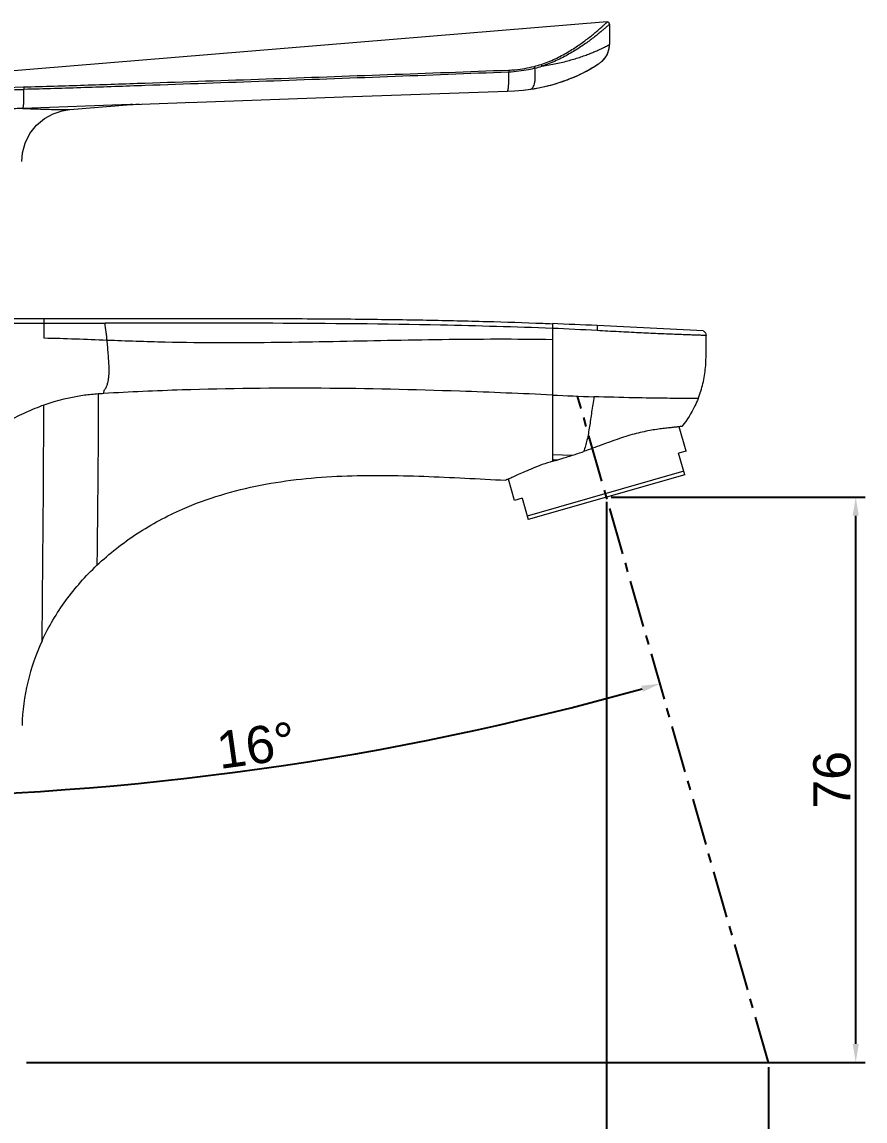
# Model space of a CAD drawing. Header units: millimetres. Extents: x 1991 to 2585, y -545 to -125.
# Drawn here: x 2152.7 to 2266, y -415.9 to -268.2 of the extents above; entities that cross this region are included whole.
import ezdxf

# ---------------------------------------------------------------- set-up
doc = ezdxf.new("R2010")
doc.units = ezdxf.units.MM
doc.header["$LTSCALE"] = 0.1
doc.linetypes.add('CENTERX2', pattern=[101.6, 63.5, -12.7, 12.7, -12.7])
doc.layers.get('0').update_dxf_attribs({"lineweight": 13})
doc.layers.add('CENTER', color=1, linetype='CENTERX2')
doc.layers.add('DIM', color=3, linetype='Continuous', lineweight=9)
doc.styles.get("Standard").update_dxf_attribs({"font": 'arial.ttf'})
doc.dimstyles.new('ISO-25', dxfattribs={"dimtxt": 2.5, "dimasz": 2.5, "dimexe": 1.25, "dimexo": 0.625, "dimtad": 1, "dimtxsty": 'Standard', "dimcen": 2.5, "dimadec": 0, "dimazin": 0, "dimtfac": 1, "dimtmove": 0, "dimatfit": 3, "dimfxl": 0, "dimarcsym": 0})

# ---------------------------------------------------------------- blocks, each defined once
blk = doc.blocks.new('*D6')
at = {"layer": 'Defpoints', "color": 0}
for p in [(2231.28, -332.04), (2264.79, -332.04), (2152.68, -408.01)]:
    blk.add_point(p, dxfattribs=at)
at = {"layer": 'DIM', "color": 3, "linetype": 'ByBlock', "lineweight": -2}
for p, q in [((2231.9, -332.04), (2266.04, -332.04)), ((2264.79, -405.51), (2264.79, -334.54)), ((2153.3, -408.01), (2266.04, -408.01))]:
    blk.add_line(p, q, dxfattribs=at)
at = {"layer": 'DIM', "color": 3}
for points in [[(2264.37, -334.54), (2265.21, -334.54), (2264.79, -332.04)], [(2264.37, -405.51), (2265.21, -405.51), (2264.79, -408.01)]]:
    blk.add_solid(points, dxfattribs=at)
at = {"layer": 'DIM', "color": 3, "insert": (2261.61, -370.03), "char_height": 5, "attachment_point": 5, "rotation": 90}
blk.add_mtext('76', dxfattribs=at)
blk = doc.blocks.new('*D7')
at = {"layer": 'Defpoints', "color": 0}
for p in [(2231.28, -332.04), (2129.68, -408.01), (2231.28, -431.25)]:
    blk.add_point(p, dxfattribs=at)
at = {"layer": 'DIM', "color": 3, "linetype": 'ByBlock', "lineweight": -2}
for p, q in [((2231.28, -332.67), (2231.28, -432.5)), ((2129.68, -408.64), (2129.68, -432.5)), ((2132.18, -431.25), (2228.78, -431.25))]:
    blk.add_line(p, q, dxfattribs=at)
at = {"layer": 'DIM', "color": 3}
for points in [[(2132.18, -430.83), (2132.18, -431.67), (2129.68, -431.25)], [(2228.78, -430.83), (2228.78, -431.67), (2231.28, -431.25)]]:
    blk.add_solid(points, dxfattribs=at)
at = {"layer": 'DIM', "color": 3, "insert": (2180.48, -427.62), "char_height": 5, "attachment_point": 5}
blk.add_mtext('101,6', dxfattribs=at)
blk = doc.blocks.new('*D8')
at = {"layer": 'Defpoints', "color": 0}
for p in [(2129.68, -408.01), (2253.06, -408.01), (2253.06, -449.4)]:
    blk.add_point(p, dxfattribs=at)
at = {"layer": 'DIM', "color": 3, "linetype": 'ByBlock', "lineweight": -2}
for p, q in [((2129.68, -408.64), (2129.68, -450.65)), ((2253.06, -408.64), (2253.06, -450.65)), ((2132.18, -449.4), (2250.56, -449.4))]:
    blk.add_line(p, q, dxfattribs=at)
at = {"layer": 'DIM', "color": 3}
for points in [[(2132.18, -448.98), (2132.18, -449.82), (2129.68, -449.4)], [(2250.56, -448.98), (2250.56, -449.82), (2253.06, -449.4)]]:
    blk.add_solid(points, dxfattribs=at)
at = {"layer": 'DIM', "color": 3, "insert": (2191.37, -445.77), "char_height": 5, "attachment_point": 5}
blk.add_mtext('123,4', dxfattribs=at)
blk = doc.blocks.new('*D10')
at = {"layer": 'Defpoints', "color": 0}
for p in [(2129.68, -269.41), (2227.38, -318.46), (2166.36, -370.69), (2253.06, -408.01), (2129.68, -415.14)]:
    blk.add_point(p, dxfattribs=at)
at = {"layer": 'DIM', "color": 3, "linetype": 'ByBlock', "lineweight": -2}
blk.add_arc((2129.68, 22.29), 394.69, 270.3629, 285.6371, dxfattribs=at)
at = {"layer": 'DIM', "color": 3}
for points in [[(2235.95, -357.39), (2236.18, -358.2), (2238.47, -357.11)], [(2132.18, -372.81), (2132.18, -371.98), (2129.68, -372.4)]]:
    blk.add_solid(points, dxfattribs=at)
at = {"layer": 'DIM', "color": 3, "insert": (2184.16, -365.41), "char_height": 5, "attachment_point": 5, "rotation": 8}
blk.add_mtext('16°', dxfattribs=at)

msp = doc.modelspace()

# ---------------------------------------------------------------- linework, layer by layer
at = {"color": 7, "linetype": 'Continuous'}
for p, q in [((2231.352, -268.181), (2129.731, -276.547)), ((2231.352, -268.181), (2231.352, -268.182)), ((2231.578, -268.259), (2231.524, -268.22)), ((2231.626, -268.315), (2231.578, -268.259)), ((2231.677, -268.481), (2231.677, -271.212)), ((2231.665, -271.477), (2231.677, -271.212)), ((2218.12, -274.644), (2218.14, -274.918)), ((2150.591, -276.969), (2152.912, -276.905)), ((2217.954, -277.485), (2217.954, -277.485)), ((2217.955, -277.483), (2217.956, -277.483)), ((2221.053, -277.214), (2221.053, -277.214)), ((2167.535, -279.257), (2175.865, -278.962)), ((2167.291, -279.266), (2152.793, -279.786)), ((2159.102, -279.949), (2167.384, -279.267)), ((2167.535, -279.257), (2167.291, -279.266)), ((2167.366, -279.269), (2167.482, -279.261)), ((2167.453, -279.262), (2167.626, -279.254)), ((2167.626, -279.254), (2168.014, -279.24)), ((2168.014, -279.24), (2168.477, -279.224)), ((2106.677, -308.015), (2174.377, -308.015)), ((2145.053, -308.671), (2155.637, -308.671)), ((2155.637, -308.67), (2163.856, -308.667)), ((2155.637, -308.671), (2155.637, -310.637)), ((2224.009, -309.363), (2224.009, -318.315)), ((2241.988, -325.852), (2241.048, -322.574)), ((2224.029, -326.303), (2226.69, -326.408)), ((2224.029, -326.303), (2224.033, -327.015)), ((2241.988, -325.852), (2240.978, -326.141)), ((2241.805, -329.025), (2240.978, -326.141)), ((2224.033, -327.015), (2224.033, -327.036)), ((2224.034, -327.212), (2224.21, -327.161)), ((2224.305, -327.047), (2224.191, -327.042)), ((2224.21, -327.161), (2224.389, -327.11)), ((2224.417, -327.051), (2224.305, -327.047)), ((2224.333, -327.027), (2224.631, -327.039)), ((2224.493, -327.054), (2224.417, -327.051)), ((2224.43, -327.097), (2224.582, -327.053)), ((2224.568, -327.057), (2224.493, -327.054)), ((2224.582, -327.053), (2224.6, -327.048)), ((2224.6, -327.048), (2224.631, -327.039)), ((2241.667, -328.544), (2220.616, -334.581)), ((2241.805, -329.025), (2220.754, -335.061)), ((2218.917, -332.467), (2218.095, -329.599)), ((2219.927, -332.177), (2218.917, -332.467)), ((2219.927, -332.177), (2220.754, -335.061)), ((2155.443, -345.879), (2155.446, -345.566)), ((2155.388, -351.341), (2155.443, -345.879))]:
    msp.add_line(p, q, dxfattribs=at)
for points in [[(2231.677, -268.48), (2231.649, -268.355), (2231.571, -268.252), (2231.458, -268.192), (2231.352, -268.181)], [(2221.089, -277.204), (2221.532, -277.135), (2222.149, -277.026), (2222.744, -276.905), (2223.317, -276.774), (2223.869, -276.632), (2224.4, -276.482), (2224.908, -276.325), (2225.389, -276.164), (2225.844, -276.001), (2226.272, -275.837), (2226.675, -275.673), (2227.054, -275.511), (2227.407, -275.351), (2227.736, -275.197), (2228.042, -275.047), (2228.324, -274.903), (2228.583, -274.767), (2228.82, -274.638), (2229.037, -274.517), (2229.234, -274.405), (2229.412, -274.3), (2229.572, -274.205), (2229.713, -274.119), (2229.837, -274.042), (2229.947, -273.973), (2230.044, -273.911), (2230.129, -273.856), (2230.203, -273.806), (2230.271, -273.761), (2230.336, -273.716), (2230.404, -273.668), (2230.488, -273.605), (2230.611, -273.506), (2230.783, -273.349), (2230.979, -273.136), (2231.173, -272.876), (2231.347, -272.58), (2231.492, -272.247), (2231.601, -271.879), (2231.665, -271.477)], [(2230.623, -273.496), (2230.798, -273.334), (2230.993, -273.119), (2231.187, -272.855), (2231.363, -272.547), (2231.507, -272.205), (2231.611, -271.836), (2231.666, -271.46)], [(2221.053, -277.214), (2221.512, -277.144), (2222.15, -277.032), (2222.769, -276.906), (2223.37, -276.767), (2223.952, -276.616), (2224.514, -276.455), (2225.052, -276.285), (2225.563, -276.11), (2226.045, -275.932), (2226.499, -275.752), (2226.925, -275.573), (2227.324, -275.396), (2227.695, -275.222), (2228.04, -275.053), (2228.356, -274.892), (2228.644, -274.739), (2228.904, -274.597)], [(2228.904, -274.597), (2229.137, -274.465), (2229.344, -274.344), (2229.527, -274.236), (2229.688, -274.138), (2229.829, -274.05), (2229.954, -273.971), (2230.063, -273.901), (2230.159, -273.838), (2230.242, -273.782), (2230.319, -273.729), (2230.397, -273.674), (2230.491, -273.603), (2230.623, -273.496)], [(2175.047, -278.99), (2195.873, -278.26), (2217.955, -277.483)], [(2217.954, -277.485), (2218.89, -277.439), (2220.056, -277.339), (2221.053, -277.214)], [(2217.956, -277.483), (2218.905, -277.435), (2220.082, -277.332), (2221.089, -277.204)], [(2152.677, -286.925), (2152.771, -285.783), (2153.131, -284.445), (2153.763, -283.182), (2154.636, -282.068), (2155.7, -281.166), (2156.879, -280.508), (2158.099, -280.105), (2159.102, -279.949)]]:
    msp.add_lwpolyline(points, dxfattribs=at)
for centre, radius, start, end in [((2231.375, -268.484), 0.303, 60.49112, 71.7673), ((2231.373, -268.484), 0.304, 24.14536, 33.64171), ((2228.679, -271.212), 2.997, 345.86729, 0.00439), ((2228.666, -271.209), 3.011, 344.39692, 345.87275), ((2217.955, -260.125), 14.479, 284.41966, 288.19752), ((2217.977, -260.522), 14.35, 284.84548, 288.74347), ((2147.476, -68.587), 208.727, 270.8643, 271.50065), ((2217.953, -277.46), 0.0253, 264.15123, 270.97643), ((2221.009, -276.91), 0.308, 273.65112, 278.15519), ((2185.465, -1299.366), 991.393, 87.424727, 87.772382), ((2211.587, -628.459), 319.338, 86.69056, 87.77061), ((2154.31, -1968.385), 1661.136, 86.894739, 87.388039), ((2169.519, -410.523), 92.588, 93.62207, 94.07293), ((2241.622, 50.301), 369.036, 267.26437, 268.12946), ((6241.28, -312.111), 4017.276, 180.088482, 180.202406), ((-2616.738, -297.709), 4772.424, 359.425435, 359.736308), ((2205.111, -259.174), 70.612, 287.7944, 289.07983), ((2227.847, -236.723), 90.372, 267.58105, 267.77108), ((2226.415, -271.47), 55.617, 267.54571, 267.70862), ((2264.582, -326.953), 40.549, 180.11757, 180.36679), ((2218.83, -307.888), 20.009, 286.12755, 286.25251)]:
    msp.add_arc(centre, radius, start, end, dxfattribs=at)
for points, knots in [([(2222.477, -273.88), (2223.124, -273.667), (2224.354, -273.174), (2226.039, -272.278), (2227.299, -271.469), (2228.204, -270.825), (2228.813, -270.367), (2229.367, -269.929), (2229.862, -269.522), (2230.292, -269.155), (2230.654, -268.837), (2230.911, -268.606), (2231.078, -268.451), (2231.173, -268.362), (2231.247, -268.291), (2231.304, -268.238), (2231.331, -268.204), (2231.352, -268.188), (2231.352, -268.182)], [0, 0, 0, 0, 0.1922987, 0.3728308, 0.5381325, 0.6144371, 0.6863275, 0.7532496, 0.8137217, 0.8671086, 0.912774, 0.9498192, 0.9646536, 0.976939, 0.9866734, 0.9938029, 0.9982624, 1, 1, 1, 1]), ([(2231.677, -268.481), (2231.677, -268.487), (2231.655, -268.502), (2231.627, -268.537), (2231.569, -268.588), (2231.493, -268.659), (2231.395, -268.747), (2231.224, -268.899), (2230.96, -269.127), (2230.589, -269.441), (2230.148, -269.803), (2229.641, -270.204), (2229.073, -270.636), (2228.449, -271.089), (2227.521, -271.725), (2226.23, -272.525), (2224.505, -273.412), (2223.249, -273.9), (2222.588, -274.111)], [0, 0, 0, 0, 0.0017164, 0.0061415, 0.0132241, 0.0228997, 0.0351151, 0.049869, 0.0867273, 0.1321862, 0.185361, 0.2456294, 0.3123733, 0.3841291, 0.4603568, 0.6257377, 0.8067548, 1, 1, 1, 1]), ([(2222.588, -274.111), (2223.236, -274.017), (2224.479, -273.798), (2226.231, -273.375), (2227.561, -272.968), (2228.512, -272.631), (2229.142, -272.39), (2229.708, -272.158), (2230.207, -271.94), (2230.638, -271.742), (2230.997, -271.57), (2231.249, -271.443), (2231.411, -271.359), (2231.504, -271.311), (2231.575, -271.271), (2231.631, -271.244), (2231.656, -271.223), (2231.677, -271.216), (2231.677, -271.212)], [0, 0, 0, 0, 0.2049326, 0.3946842, 0.563551, 0.6398361, 0.7104303, 0.7744922, 0.8313056, 0.8808567, 0.9226652, 0.9558924, 0.9690828, 0.9799702, 0.9885439, 0.9947652, 0.9985935, 1, 1, 1, 1]), ([(2152.912, -276.905), (2155.629, -276.831), (2161.063, -276.672), (2171.931, -276.293), (2185.516, -275.829), (2201.818, -275.25), (2212.686, -274.85), (2218.12, -274.644)], [0, 0, 0, 0, 0.1249721, 0.2499677, 0.4999757, 0.7499875, 1, 1, 1, 1]), ([(2218.12, -274.644), (2218.414, -274.633), (2219.572, -274.56), (2220.723, -274.364), (2221.561, -274.148)], [0, 0, 0, 0, 0.2543086, 1, 1, 1, 1]), ([(2221.653, -274.393), (2221.372, -274.468), (2220.218, -274.74), (2219.034, -274.882), (2218.14, -274.918)], [0, 0, 0, 0, 0.2454324, 1, 1, 1, 1]), ([(2221.089, -277.204), (2221.15, -277.195), (2221.284, -277.129), (2221.434, -276.929), (2221.555, -276.639), (2221.643, -276.266), (2221.696, -275.83), (2221.72, -275.198), (2221.69, -274.714), (2221.653, -274.393)], [0, 0, 0, 0, 0.0612235, 0.1399254, 0.2435492, 0.3719458, 0.5198059, 0.6791995, 1, 1, 1, 1]), ([(2221.561, -274.148), (2221.571, -274.164), (2221.613, -274.241), (2221.639, -274.326), (2221.653, -274.393)], [0, 0, 0, 0, 0.2150714, 1, 1, 1, 1]), ([(2222.588, -274.111), (2222.582, -274.089), (2222.555, -274.007), (2222.517, -273.928), (2222.477, -273.88)], [0, 0, 0, 0, 0.2678286, 1, 1, 1, 1]), ([(2218.14, -274.918), (2212.708, -275.136), (2201.842, -275.556), (2185.543, -276.155), (2171.96, -276.629), (2161.094, -277.013), (2155.66, -277.171), (2152.943, -277.243)], [0, 0, 0, 0, 0.2500071, 0.5000106, 0.7500106, 0.8750091, 1, 1, 1, 1]), ([(2217.956, -277.483), (2217.979, -277.482), (2218.022, -277.4), (2218.053, -277.259), (2218.091, -277.008), (2218.116, -276.682), (2218.136, -276.284), (2218.149, -275.689), (2218.146, -275.228), (2218.14, -274.918)], [0, 0, 0, 0, 0.0265551, 0.0859573, 0.1815796, 0.311671, 0.4678476, 0.6406288, 1, 1, 1, 1]), ([(2152.793, -279.786), (2152.814, -279.768), (2152.843, -279.687), (2152.877, -279.533), (2152.905, -279.294), (2152.929, -278.98), (2152.945, -278.599), (2152.955, -278.013), (2152.95, -277.555), (2152.943, -277.242)], [0, 0, 0, 0, 0.0326969, 0.0945035, 0.1884675, 0.3127871, 0.4636786, 0.6340886, 1, 1, 1, 1]), ([(2152.912, -276.905), (2152.918, -276.918), (2152.924, -276.96), (2152.938, -277.072), (2152.942, -277.171), (2152.943, -277.243)], [0, 0, 0, 0, 0.1299831, 0.3669847, 1, 1, 1, 1]), ([(2152.793, -279.786), (2153.703, -279.828), (2154.973, -279.881), (2156.541, -279.924), (2157.432, -279.941), (2158.13, -279.947), (2158.632, -279.951), (2158.935, -279.947), (2159.069, -279.951), (2159.102, -279.949)], [0, 0, 0, 0, 0.4326821, 0.6044359, 0.7453898, 0.8562576, 0.9362261, 0.9840208, 1, 1, 1, 1]), ([(2155.6, -308.015), (2155.618, -308.099), (2155.63, -308.319), (2155.637, -308.537), (2155.637, -308.67)], [0, 0, 0, 0, 0.3932047, 1, 1, 1, 1]), ([(2224.009, -309.362), (2218.999, -309.168), (2198.952, -308.6), (2178.895, -308.657), (2163.856, -308.667)], [0, 0, 0, 0, 0.2500298, 1, 1, 1, 1]), ([(2164.127, -310.924), (2164.111, -310.746), (2164.077, -310.377), (2163.977, -309.625), (2163.895, -309.052), (2163.856, -308.667)], [0, 0, 0, 0, 0.2363834, 0.4887516, 1, 1, 1, 1]), ([(2174.377, -308.015), (2179.305, -308.015), (2187.921, -308.028), (2198.362, -308.097), (2207.242, -308.225), (2215.223, -308.415), (2220.674, -308.596), (2223.573, -308.706), (2224, -308.723)], [0, 0, 0, 0, 0.1933031, 0.3866062, 0.5799093, 0.7732124, 0.9665155, 1, 1, 1, 1]), ([(2224, -308.723), (2224.013, -308.811), (2224.016, -309.026), (2224.014, -309.239), (2224.009, -309.363)], [0, 0, 0, 0, 0.4182643, 1, 1, 1, 1]), ([(2230.01, -308.975), (2230.027, -309.069), (2230.031, -309.297), (2230.028, -309.523), (2230.022, -309.653)], [0, 0, 0, 0, 0.422713, 1, 1, 1, 1]), ([(2244.677, -310.312), (2244.677, -310.314), (2244.667, -310.31), (2244.657, -310.313), (2244.633, -310.31), (2244.587, -310.31), (2244.505, -310.306), (2244.383, -310.302), (2244.227, -310.297), (2244.037, -310.291), (2243.813, -310.284), (2243.447, -310.272), (2242.911, -310.254), (2242.178, -310.228), (2241.33, -310.198), (2240.371, -310.161), (2239.314, -310.118), (2237.735, -310.051), (2235.594, -309.952), (2232.87, -309.813), (2230.987, -309.708), (2230.021, -309.653)], [0, 0, 0, 0, 0.0003074, 0.0012258, 0.0027495, 0.0048727, 0.0108945, 0.0192455, 0.0298902, 0.0428362, 0.0581017, 0.0757047, 0.1177148, 0.1678424, 0.225732, 0.2912808, 0.3639802, 0.4421507, 0.6143793, 0.8022535, 1, 1, 1, 1]), ([(2244.294, -309.688), (2244.41, -309.748), (2244.607, -309.93), (2244.677, -310.188), (2244.677, -310.312)], [0, 0, 0, 0, 0.5124693, 1, 1, 1, 1]), ([(2163.67, -318.12), (2163.667, -318.043), (2163.674, -317.888), (2163.777, -317.595), (2163.971, -317.354), (2164.115, -317.082), (2164.181, -316.862), (2164.231, -316.638), (2164.297, -316.339), (2164.356, -315.96), (2164.404, -315.35), (2164.406, -314.584), (2164.359, -313.668), (2164.268, -312.447), (2164.184, -311.533), (2164.126, -310.924)], [0, 0, 0, 0, 0.0314315, 0.0625559, 0.1253108, 0.1563852, 0.1875787, 0.2189831, 0.2502292, 0.3126504, 0.3751662, 0.5001151, 0.6250851, 0.7500579, 1, 1, 1, 1]), ([(2164.127, -310.924), (2166.733, -311.022), (2171.892, -311.199), (2179.556, -311.279), (2187.079, -311.233), (2196.938, -311.068), (2209.234, -310.787), (2219.068, -310.751), (2224.009, -310.841)], [0, 0, 0, 0, 0.1306195, 0.2585742, 0.3839018, 0.5074627, 0.7524744, 1, 1, 1, 1]), ([(2243.595, -318.782), (2243.857, -318.127), (2244.291, -316.761), (2244.646, -314.629), (2244.681, -312.465), (2244.677, -311.026), (2244.677, -310.312)], [0, 0, 0, 0, 0.246311, 0.497803, 0.751101, 1, 1, 1, 1]), ([(2224.009, -318.316), (2219.864, -318.122), (2203.277, -317.428), (2186.658, -317.224), (2174.211, -317.633)], [0, 0, 0, 0, 0.2499091, 1, 1, 1, 1]), ([(2162.943, -318.169), (2162.321, -318.209), (2159.84, -318.453), (2157.399, -319.057), (2155.635, -319.673)], [0, 0, 0, 0, 0.2502446, 1, 1, 1, 1]), ([(2162.943, -318.166), (2162.941, -319.568), (2162.935, -322.322), (2162.913, -326.334), (2162.885, -329.529), (2162.862, -331.927), (2162.845, -333.59), (2162.828, -335.15), (2162.812, -336.59), (2162.798, -337.886), (2162.787, -338.862), (2162.779, -339.546), (2162.774, -339.975), (2162.77, -340.343), (2162.766, -340.645), (2162.763, -340.878), (2162.763, -341.029), (2162.764, -341.114), (2162.765, -341.155), (2162.763, -341.178), (2162.763, -341.191), (2162.76, -341.193)], [0, 0, 0, 0, 0.1825855, 0.3588309, 0.5225781, 0.5989118, 0.6712643, 0.7392311, 0.8021183, 0.8588532, 0.9080344, 0.9292695, 0.9479886, 0.9640028, 0.9771455, 0.9872933, 0.9943707, 0.9967773, 0.9984838, 0.9995367, 1, 1, 1, 1]), ([(2174.211, -317.635), (2172.453, -317.693), (2168.939, -317.841), (2165.425, -318.005), (2163.67, -318.118)], [0, 0, 0, 0, 0.4999833, 1, 1, 1, 1]), ([(2229.576, -318.539), (2229.559, -318.886), (2229.412, -319.565), (2229.279, -320.583), (2229.139, -321.58), (2228.956, -322.841), (2228.696, -324.294), (2228.39, -325.406), (2228.193, -325.907)], [0, 0, 0, 0, 0.1389978, 0.2757763, 0.4103914, 0.54141, 0.7848671, 1, 1, 1, 1]), ([(2243.595, -318.782), (2243.227, -318.787), (2241.84, -318.775), (2238.953, -318.759), (2234.648, -318.684), (2231.362, -318.598), (2229.576, -318.539)], [0, 0, 0, 0, 0.0788008, 0.2966916, 0.61772, 1, 1, 1, 1]), ([(2243.595, -318.782), (2243.461, -319.118), (2242.88, -320.435), (2242.108, -321.666), (2241.448, -322.518)], [0, 0, 0, 0, 0.2508712, 1, 1, 1, 1]), ([(2155.636, -319.673), (2154.816, -319.967), (2153.206, -320.639), (2150.852, -321.78), (2148.605, -323.125), (2145.753, -325.135), (2142.46, -328.014), (2139.019, -331.975), (2136.093, -336.332), (2134.19, -340.279), (2133.046, -343.582), (2132.39, -346.121), (2131.948, -348.709), (2131.845, -350.456), (2131.813, -351.329)], [0, 0, 0, 0, 0.0624238, 0.1248552, 0.1873046, 0.2497675, 0.3746623, 0.4996215, 0.6246286, 0.7496642, 0.8122393, 0.8748214, 0.937411, 1, 1, 1, 1]), ([(2241.448, -322.518), (2241.448, -322.517), (2241.439, -322.522), (2241.429, -322.52), (2241.407, -322.526), (2241.362, -322.532), (2241.284, -322.545), (2241.166, -322.561), (2241.014, -322.58), (2240.829, -322.602), (2240.61, -322.627), (2240.257, -322.666), (2239.739, -322.722), (2239.032, -322.802), (2238.22, -322.907), (2237.313, -323.048), (2236.323, -323.237), (2234.872, -323.575), (2232.959, -324.161), (2230.615, -325.032), (2229.01, -325.624), (2228.193, -325.907)], [0, 0, 0, 0, 0.0003119, 0.0012472, 0.0028055, 0.0049861, 0.0112136, 0.0199256, 0.0310983, 0.0446968, 0.0606855, 0.0790146, 0.1224359, 0.1744024, 0.2342575, 0.3013044, 0.3748331, 0.4540925, 0.6264947, 0.8111608, 1, 1, 1, 1]), ([(2224.631, -327.039), (2224.799, -326.99), (2225.488, -326.786), (2226.173, -326.574), (2226.69, -326.408)], [0, 0, 0, 0, 0.2439451, 1, 1, 1, 1]), ([(2224.034, -327.212), (2223.566, -327.348), (2222.681, -327.639), (2221.448, -328.119), (2220.376, -328.579), (2219.586, -328.932), (2219.042, -329.177), (2218.703, -329.329), (2218.413, -329.459), (2218.174, -329.565), (2218.007, -329.639), (2217.899, -329.685), (2217.838, -329.712), (2217.791, -329.731), (2217.755, -329.75), (2217.739, -329.751), (2217.726, -329.763), (2217.725, -329.76)], [0, 0, 0, 0, 0.2147468, 0.4101933, 0.5826207, 0.7287971, 0.7910637, 0.8456829, 0.8923655, 0.930868, 0.9610146, 0.9729015, 0.9826412, 0.9902268, 0.9956525, 0.9989122, 1, 1, 1, 1]), ([(2174.257, -333.649), (2177.614, -332.178), (2184.718, -330.078), (2195.706, -329.003), (2206.727, -329.155), (2214.058, -329.579), (2217.725, -329.76)], [0, 0, 0, 0, 0.2497343, 0.4996955, 0.7498192, 1, 1, 1, 1]), ([(2162.76, -341.193), (2164.431, -339.613), (2168.075, -336.757), (2172.15, -334.573), (2174.257, -333.649)], [0, 0, 0, 0, 0.499956, 1, 1, 1, 1]), ([(2155.388, -351.341), (2156.267, -349.434), (2158.429, -345.796), (2161.235, -342.638), (2162.76, -341.194)], [0, 0, 0, 0, 0.4999465, 1, 1, 1, 1]), ([(2155.388, -351.341), (2154.568, -353.12), (2153.272, -356.847), (2152.754, -360.76), (2152.692, -362.718)], [0, 0, 0, 0, 0.5000103, 1, 1, 1, 1])]:
    msp.add_open_spline(points, degree=3, knots=knots, dxfattribs=at)
for points in [[(2231.47, -268.196), (2231.432, -268.184), (2231.391, -268.179), (2231.352, -268.182)], [(2231.677, -268.481), (2231.677, -268.44), (2231.668, -268.397), (2231.651, -268.359)], [(2152.794, -279.786), (2152.127, -279.803), (2151.461, -279.852), (2150.798, -279.926)], [(2155.637, -310.637), (2158.468, -310.699), (2161.297, -310.81), (2164.126, -310.924)]]:
    msp.add_open_spline(points, degree=3, dxfattribs=at)
at = {"layer": 'CENTER'}
msp.add_line((2253.064, -408.015), (2227.385, -318.461), dxfattribs=at)

# ---------------------------------------------------------------- dimensions: what is measured, and where the dimension line sits
at = {"layer": 'DIM', "color": 7}
dim = msp.add_angular_dim_2l(base=(2166.363, -370.694), line1=((2253.064, -408.015), (2227.385, -318.461)), line2=((2129.677, -415.142), (2129.677, -269.41)), dimstyle='ISO-25', override={"dimtxt": 5, "dimdec": 1, "dimcen": 5, "dimclrd": 3, "dimclre": 3, "dimclrt": 3, "dimtdec": 1, "dimfxl": 1.25, "dimtfill": 1, "dimarcsym": 1}, dxfattribs=at)
dim.commit()
dim.dimension.update_dxf_attribs({"geometry": '*D10', "text_midpoint": (2184.165, -365.414)})
for base, p2, picture, middle in [((2231.279, -431.251), (2231.279, -332.043), '*D7', (2180.478, -427.621)), ((2253.064, -449.398), (2253.064, -408.015), '*D8', (2191.37, -445.769))]:
    dim = msp.add_linear_dim(base=base, p1=(2129.677, -408.015), p2=p2, dimstyle='ISO-25', override={"dimtxt": 5, "dimdec": 1, "dimcen": 5, "dimclrd": 3, "dimclre": 3, "dimclrt": 3, "dimtdec": 1, "dimfxl": 1.25, "dimtfill": 1, "dimarcsym": 1}, dxfattribs=at)
    dim.commit()
    dim.dimension.update_dxf_attribs({"geometry": picture, "text_midpoint": middle})
dim = msp.add_linear_dim(base=(2264.789, -332.043), p1=(2152.676, -408.015), p2=(2231.279, -332.043), angle=90, dimstyle='ISO-25', override={"dimtxt": 5, "dimdec": 1, "dimcen": 5, "dimclrd": 3, "dimclre": 3, "dimclrt": 3, "dimtdec": 1, "dimfxl": 1.25, "dimtfill": 1, "dimarcsym": 1}, dxfattribs=at)
dim.commit()
dim.dimension.update_dxf_attribs({"geometry": '*D6', "text_midpoint": (2261.612, -370.029)})

doc.saveas('drawing.dxf')
